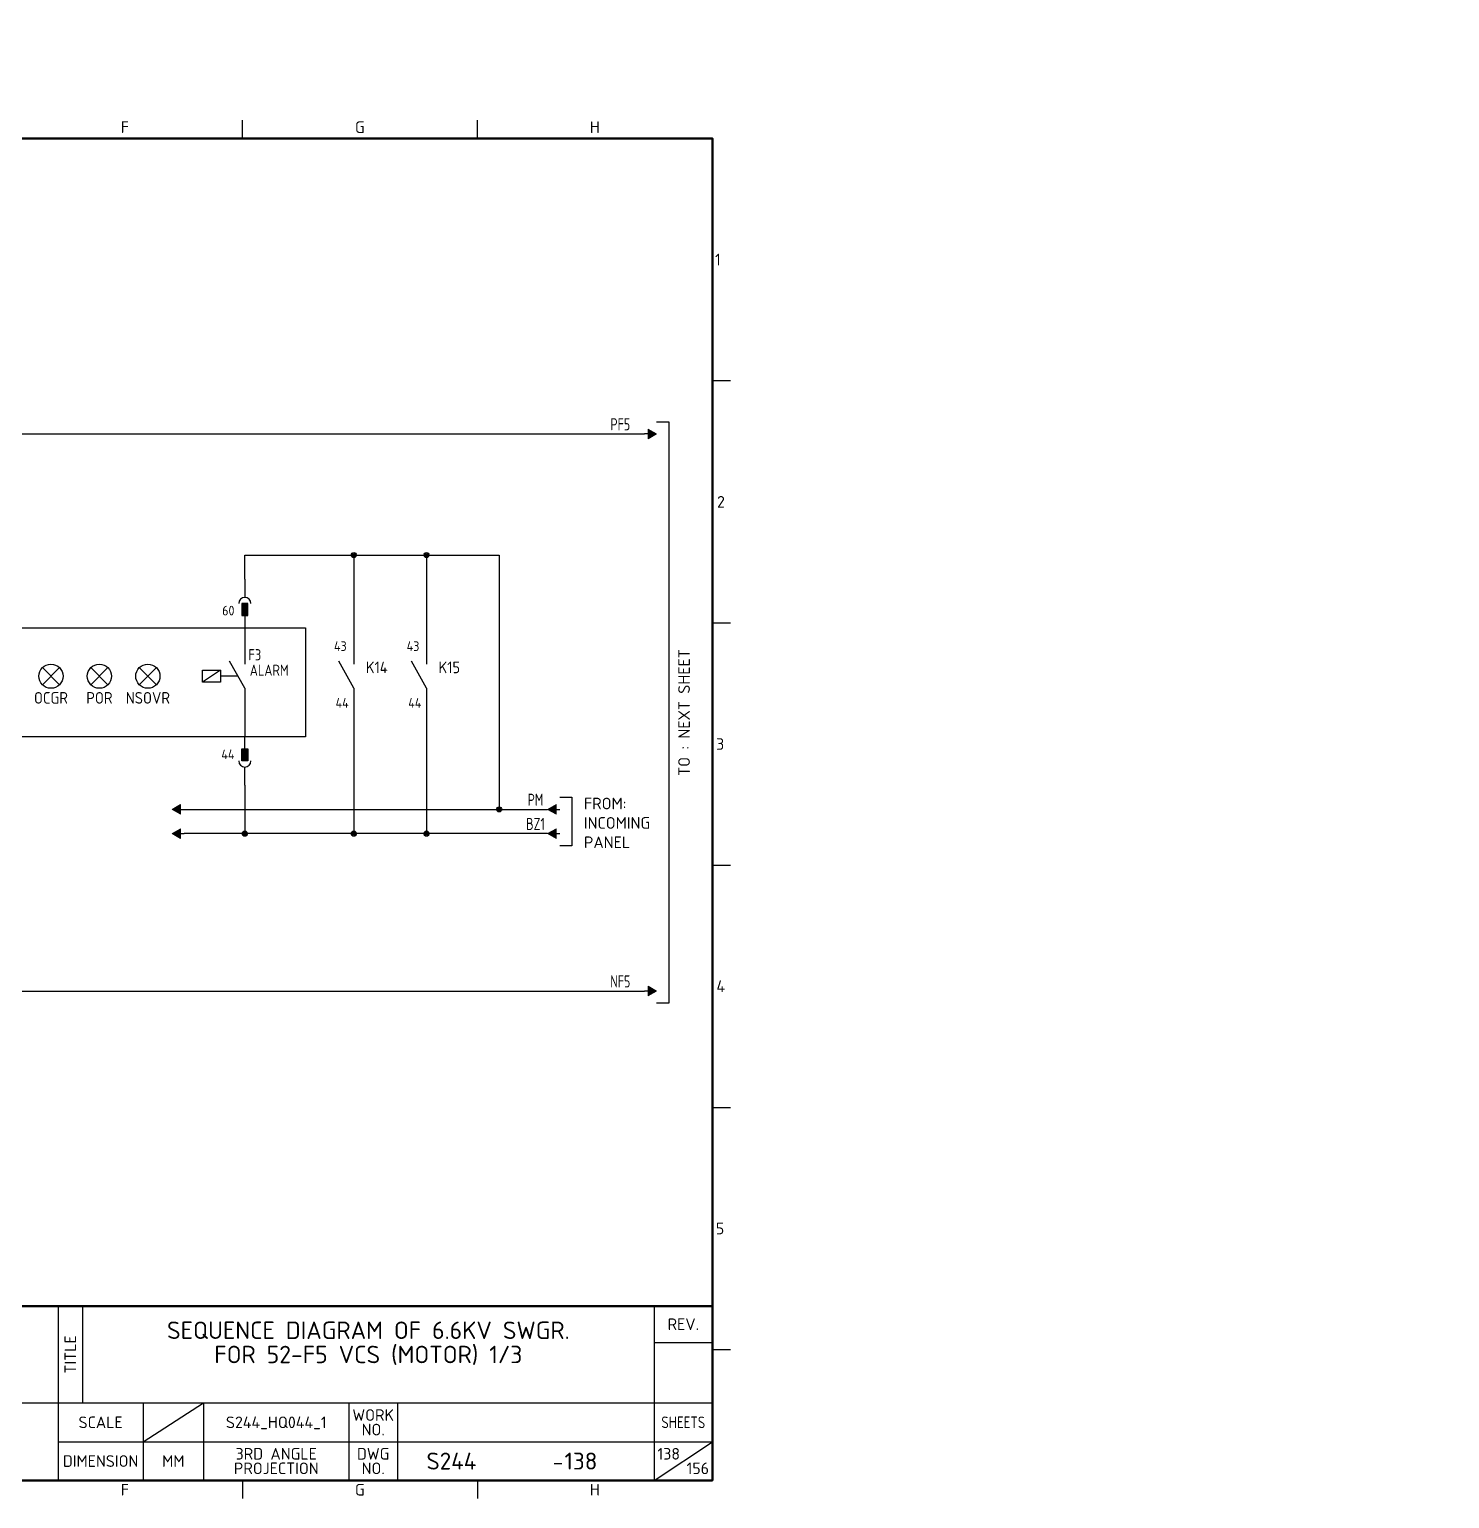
# Model space of a CAD drawing. Header units: millimetres. Extents: x 0 to 556, y 1 to 306.
# Drawn here: x 263.1 to 556.1, y 2.8 to 306 of the extents above; entities that cross this region are included whole.
import ezdxf
from ezdxf.enums import TextEntityAlignment as Align

# ---------------------------------------------------------------- set-up
doc = ezdxf.new("R2010")
doc.units = ezdxf.units.MM
for name, color, linetype in [('MISC', 7, 'Continuous'), ('Sheet Line', 3, 'Continuous'), ('Sheet Text', 2, 'Continuous'), ('SYMS', 7, 'Continuous'), ('TAGS', 7, 'Continuous'), ('TERMS', 7, 'Continuous'), ('WIRE_YELLOW', 2, 'Continuous'), ('WIREFIXED', 7, 'Continuous')]:
    doc.layers.add(name, color=color, linetype=linetype)
doc.layers.add('Sheet Out Line', color=2, linetype='Continuous', lineweight=50)
doc.styles.add('WD', font='ISOCP2.shx')
doc.styles.add('WD_IEC', font='ISOCP2.shx', dxfattribs={"width": 1.1, "height": 2.4, "bigfont": 'whgtxt.shx'})
pattern_1 = [(45, (123.85557, 95.69532), (-0.1122532, 0.1122532), [])]
pattern_2 = [(45, (333.85557, 293.19532), (-0.1122532, 0.1122532), [])]

# ---------------------------------------------------------------- blocks, each defined once
blk = doc.blocks.new('LSSA3')
at = {"lineweight": -3}
h = blk.add_hatch(dxfattribs=at)
h.set_pattern_fill('ANSI31', color=256, scale=0.05, style=0)
h.set_pattern_definition(pattern_2)
h.paths.add_polyline_path([(555.99, 306.01), (556.14, 306.01)], flags=17)
edge = h.paths.add_edge_path(flags=17)
edge.add_line((555.83, 306.01), (555.99, 306.01))
edge.add_line((555.83, 306.01), (555.99, 306.01))
h = blk.add_hatch()
h.set_pattern_fill('ANSI31', color=256, scale=0.05, style=0)
h.set_pattern_definition(pattern_1)
h.paths.add_polyline_path([(345.99, 108.51), (346.14, 108.51)], flags=17)
edge = h.paths.add_edge_path(flags=17)
edge.add_line((345.83, 108.51), (345.99, 108.51))
edge.add_line((345.83, 108.51), (345.99, 108.51))
blk.add_line((371.37, 9.97), (372.92, 9.97))
at = {"layer": 'Sheet Line'}
for p, q in [((307, 283.5), (307, 287.25)), ((355.5, 283.5), (355.5, 287.25)), ((404, 233.5), (407.75, 233.5)), ((404, 183.5), (407.75, 183.5)), ((404, 133.5), (407.75, 133.5)), ((404, 83.5), (407.75, 83.5)), ((269, 42.5), (269, 6.5)), ((274, 42.5), (274, 22.5)), ((392, 42.5), (392, 6.5)), ((392, 35), (404, 35)), ((404, 33.5), (407.75, 33.5)), ((164, 22.5), (404, 22.5)), ((286.5, 22.5), (286.5, 6.5)), ((286.5, 14.5), (299, 22.5)), ((299, 22.5), (299, 6.5)), ((329, 22.5), (329, 6.5)), ((339, 22.5), (339, 6.5)), ((269, 14.5), (404, 14.5)), ((392, 6.5), (404, 14.5)), ((307, 6.5), (307, 2.75)), ((355.5, 6.5), (355.5, 2.75))]:
    blk.add_line(p, q, dxfattribs=at)
at = {"layer": 'Sheet Out Line'}
blk.add_line((16, 42.5), (404, 42.5), dxfattribs=at)
blk.add_lwpolyline([(16, 6.5), (404, 6.5), (404, 283.5), (16, 283.5)], close=True, dxfattribs=at)
at = {"style": 'WD_IEC', "width": 1.1}
for tag, height, p in [('DESC4', 2.4, (57.5, 39.5)), ('CUSTOMERS31', 3.8, (219, 38)), ('CUSTOMERS21', 3.8, (219, 35.25)), ('TITLE1', 3.6, (333, 37.5)), ('DESC3', 2.4, (57.5, 33.5)), ('CUSTOMERS32', 3.8, (219, 32.5)), ('TITLE2', 3.6, (333, 32.5)), ('CUSTOMERS22', 3.8, (219, 29.75)), ('RN', 3.5, (398, 28.75)), ('DESC2', 2.4, (57.5, 27.5)), ('CUSTOMERS33', 3.8, (219, 27)), ('TITLE3', 3.6, (333, 27.5)), ('DESC1', 2.4, (57.5, 21.5)), ('FILE', 2.4, (314, 18.5)), ('WORKNO', 3.5, (365.5, 18.5)), ('DESC0', 2.4, (57.5, 15.5)), ('SHN', 2.4, (395, 12)), ('TSH', 2.4, (401, 9))]:
    blk.add_attdef(tag, text='', height=height, dxfattribs=at).set_placement(p, align=Align.MIDDLE_CENTER)
at = {"style": 'WD_IEC'}
for tag, p in [('DATE4', (96.5, 39.5)), ('DRWN4', (111.5, 39.5)), ('DSGN4', (126.5, 39.5)), ('CHKD4', (141.5, 39.5)), ('APPD4', (156.5, 39.5)), ('DATE3', (96.5, 33.5)), ('DRWN3', (111.5, 33.5)), ('DSGN3', (126.5, 33.5)), ('CHKD3', (141.5, 33.5)), ('APPD3', (156.5, 33.5)), ('DATE2', (96.5, 27.5)), ('DRWN2', (111.5, 27.5)), ('DSGN2', (126.5, 27.5)), ('CHKD2', (141.5, 27.5)), ('APPD2', (156.5, 27.5)), ('DATE1', (96.5, 21.5)), ('DRWN1', (111.5, 21.5)), ('DSGN1', (126.5, 21.5)), ('CHKD1', (141.5, 21.5)), ('APPD1', (156.5, 21.5)), ('DATE0', (96.5, 15.5)), ('DRWN0', (111.5, 15.5)), ('DSGN0', (126.5, 15.5)), ('CHKD0', (141.5, 15.5)), ('APPD0', (156.5, 15.5))]:
    blk.add_attdef(tag, text='', height=2.4, dxfattribs=at).set_placement(p, align=Align.MIDDLE_CENTER)
at = {"style": 'WD_IEC', "width": 1.1}
for tag, p in [('DWG1ST', (345, 10.5)), ('DWGNO', (373.49, 10.5))]:
    blk.add_attdef(tag, text='', height=3.5, dxfattribs=at).set_placement(p, align=Align.MIDDLE_LEFT)
at = {"style": 'WD_IEC', "width": 1.1, "flags": 9}
blk.add_attdef('WD_TB', (0, 0), '', height=2.4, dxfattribs=at)
at = {"layer": 'Sheet Text', "style": 'WD_IEC', "width": 1.1}
for s, p in [('F', (282.75, 284.62)), ('G', (331.25, 284.62)), ('H', (379.75, 284.62)), ('F', (282.75, 3.38)), ('G', (331.25, 3.38)), ('H', (379.75, 3.38))]:
    blk.add_text(s, height=2.4, dxfattribs=at).set_placement(p, align=Align.CENTER)
for s, p in [('1', (405.73, 258.5)), ('2', (406.58, 208.5)), ('3', (406.45, 158.5)), ('4', (406.62, 108.5)), ('5', (406.45, 58.5))]:
    blk.add_text(s, height=2.4, dxfattribs=at).set_placement(p, align=Align.MIDDLE_RIGHT)
at = {"layer": 'Sheet Text', "style": 'WD_IEC'}
for s, width, p in [('REV.', 1.1, (398, 38.75)), ('SCALE', 1.1, (277.75, 18.5)), ('WORK', 1.1, (334, 20)), ('NO.', 1.1, (334, 17)), ('SHEETS', 0.9, (398, 18.5)), ('3RD ANGLE', 1.1, (314, 12)), ('DWG', 1.1, (334, 12)), ('DIMENSION', 1.1, (277.75, 10.5)), ('MM', 1.1, (292.75, 10.5)), ('PROJECTION', 1.1, (314, 9)), ('NO.', 1.1, (334, 9))]:
    blk.add_text(s, height=2.4, dxfattribs=dict(at, width=width)).set_placement(p, align=Align.MIDDLE_CENTER)
at = {"layer": 'Sheet Text', "style": 'WD_IEC', "width": 1.1}
blk.add_text('TITLE', height=2.4, rotation=90, dxfattribs=at).set_placement((271.5, 32.5), align=Align.MIDDLE_CENTER)
blk = doc.blocks.new('WD_WNH')
at = {"linetype": 'Continuous', "style": 'WD_IEC', "width": 0.8}
blk.add_attdef('WIRENO', text='', height=2.5, dxfattribs=at).set_placement((0, 0.75), align=Align.CENTER)
at = {"style": 'WD_IEC', "flags": 1}
for tag, p in [('W08USER', (0, 0.375)), ('W04USER', (0, 0.875)), ('W05USER', (0, 0.75)), ('W09USER', (0, 0.25)), ('W03USER', (0, 1)), ('W06USER', (0, 0.625)), ('W07USER', (0, 0.5)), ('W02USER', (0, 1.125)), ('W01USER', (0, 1.25)), ('W10USER', (0, 0.125))]:
    blk.add_attdef(tag, text='', height=0.08, dxfattribs=at).set_placement(p, align=Align.CENTER)
blk = doc.blocks.new('HONF1N')
blk.add_hatch(color=256).paths.add_polyline_path([(0.768, 1), (0.768, -1), (2.5, 0)])
at = {"lineweight": 0, "flags": 128}
for points in [[(0.768, 1), (2.5, 0)], [(0.768, 1), (0.768, -1), (2.5, 0)]]:
    blk.add_lwpolyline(points, dxfattribs=at)
at = {"flags": 128}
blk.add_lwpolyline([(0.768, 0), (0, 0)], dxfattribs=at)
at = {"style": 'WD', "flags": 1}
for tag, p in [('X2TERM01', (0.768, 0)), ('X8TERM02', (2.5, 0))]:
    blk.add_attdef(tag, p, '', height=0.08, rotation=90, dxfattribs=at)
blk = doc.blocks.new('VPA1_SPARE')
for p, q in [((-1.77, -1.77), (1.77, 1.77)), ((1.77, -1.77), (-1.77, 1.77))]:
    blk.add_line(p, q)
blk.add_circle((0, 0), 2.5)
at = {"style": 'WD'}
for tag, p in [('TEXT1', (0, -3.27)), ('TEXT2', (0, -6.47))]:
    blk.add_attdef(tag, text='', height=2.4, dxfattribs=at).set_placement(p, align=Align.TOP_CENTER)
blk = doc.blocks.new('VH621_DO_NO_DQ1')
for p, q in [((0, 0), (0, -3.75)), ((-0.62, -7.5), (0.62, -7.5)), ((0, -7.5), (0, -10)), ((0, -10), (0, -17.5)), ((0, -22.5), (-3.12, -16.88)), ((-5, -18.75), (-8.75, -21.25)), ((-1.39, -20), (-5, -20)), ((0, -22.5), (0, -27.5)), ((0, -27.5), (0, -32.5)), ((0, -35), (0, -32.5)), ((-0.62, -35), (0.62, -35)), ((0, -42.5), (0, -38.75))]:
    blk.add_line(p, q)
for points in [[(0.62, -5), (-0.62, -5), (-0.62, -7.5), (0.62, -7.5)], [(-8.75, -18.75), (-5, -18.75), (-5, -21.25), (-8.75, -21.25)], [(0.62, -37.5), (-0.62, -37.5), (-0.62, -35), (0.62, -35)]]:
    blk.add_lwpolyline(points, close=True)
for centre, start, end in [((0, -5), 0, 180), ((0, -37.5), 180, 0)]:
    blk.add_arc(centre, 1.25, start, end)
for points in [[(0.62, -7.5), (0.62, -5), (-0.62, -7.5), (-0.62, -5)], [(0.62, -35), (0.62, -37.5), (-0.62, -35), (-0.62, -37.5)]]:
    blk.add_solid(points)
at = {"style": 'WD', "flags": 1}
for tag, p in [('X2TERM01', (0, 0)), ('X8TERM02', (0, -42.5))]:
    blk.add_attdef(tag, p, '', height=0.08, dxfattribs=at)
at = {"style": 'WD_IEC'}
for tag, p in [('TERM01', (-2.13, -7.46)), ('TERM02', (-2.13, -37.13))]:
    blk.add_attdef(tag, text='', height=2, dxfattribs=at).set_placement(p, align=Align.RIGHT)
at = {"style": 'WD_IEC', "width": 0.9}
for tag, p in [('TAG2', (0.75, -16.72)), ('TEXT1', (1.03, -19.91)), ('TEXT2', (1.03, -23.11)), ('TEXT3', (1.03, -26.31))]:
    blk.add_attdef(tag, p, '', height=2.3, dxfattribs=at)
at = {"style": 'WD', "flags": 1}
for tag, p in [('INST', (-1.87, -24.25)), ('XREF', (-2.16, -27.23)), ('LOC', (-2.18, -25.71)), ('CONTACT', (-2.18, -30.16)), ('FAMILY', (-2.18, -28.78))]:
    blk.add_attdef(tag, text='', height=1, dxfattribs=at).set_placement(p, align=Align.RIGHT)
blk = doc.blocks.new('VB421_AUXCONTACT1')
for p, q in [((0, 7.5), (0, 2.5)), ((0, -2.5), (-3.12, 3.12)), ((0, -2.5), (0, -7.5))]:
    blk.add_line(p, q)
at = {"linetype": 'Continuous', "style": 'WD_IEC'}
for tag, p in [('TERM01', (-1.47, 5.21)), ('TERM02', (-1.06, -6.5))]:
    blk.add_attdef(tag, text='', height=2, dxfattribs=at).set_placement(p, align=Align.RIGHT)
at = {"style": 'WD_IEC', "flags": 1}
for tag, p, height in [('X2TERM01', (0, 7.5), 0.34), ('X4LINK', (-2.75, 0), 0.32), ('X1LINK', (0, 0), 0.34), ('X8TERM02', (0, -7.5), 0.34)]:
    blk.add_attdef(tag, p, '', height=height, dxfattribs=at)
at = {"style": 'WD_IEC'}
for tag, p in [('TAG2', (2.5, 0.62)), ('TEXT1', (2.5, -2.89)), ('TEXT2', (2.5, -6.09))]:
    blk.add_attdef(tag, p, '', height=2.4, dxfattribs=at)
for tag, p in [('INST', (-2.43, -9.12)), ('LOC', (-2.58, -10.73))]:
    blk.add_attdef(tag, text='', height=1, dxfattribs=at).set_placement(p, align=Align.RIGHT)
at = {"style": 'WD_IEC', "flags": 1}
for tag, p in [('XREF', (-2.58, -12.19)), ('CONTACT', (-2.6, -15.24)), ('FAMILY', (-2.53, -13.64))]:
    blk.add_attdef(tag, text='', height=1, dxfattribs=at).set_placement(p, align=Align.RIGHT)
blk = doc.blocks.new('WDDOT')
for radius in [0.529, 0.33, 0.164]:
    blk.add_circle((0, 0), radius)
blk = doc.blocks.new('VONF1N')
blk.add_hatch(color=256).paths.add_polyline_path([(1, -0.768), (-1, -0.768), (0, -2.5)])
at = {"flags": 128}
blk.add_lwpolyline([(0, -0.768), (0, 0)], dxfattribs=at)
at = {"lineweight": 0, "flags": 128}
for points in [[(1, -0.768), (-1, -0.768), (0, -2.5)], [(1, -0.768), (0, -2.5)]]:
    blk.add_lwpolyline(points, dxfattribs=at)
at = {"style": 'WD', "flags": 1}
for tag, p in [('X2TERM01', (0, -0.768)), ('X8TERM02', (0, -2.5))]:
    blk.add_attdef(tag, p, '', height=0.08, dxfattribs=at)

msp = doc.modelspace()

# ---------------------------------------------------------------- hatches: boundary and pattern name
at = {"lineweight": -3}
h = msp.add_hatch(dxfattribs=at)
h.set_pattern_fill('ANSI31', color=256, scale=0.05, style=0)
h.set_pattern_definition(pattern_2)
h.paths.add_polyline_path([(555.99, 306.01), (556.14, 306.01)], flags=17)
edge = h.paths.add_edge_path(flags=17)
edge.add_line((555.83, 306.01), (555.99, 306.01))
edge.add_line((555.83, 306.01), (555.99, 306.01))
h = msp.add_hatch()
h.set_pattern_fill('ANSI31', color=256, scale=0.05, style=0)
h.set_pattern_definition(pattern_1)
h.paths.add_polyline_path([(345.99, 108.51), (346.14, 108.51)], flags=17)
edge = h.paths.add_edge_path(flags=17)
edge.add_line((345.83, 108.51), (345.99, 108.51))
edge.add_line((345.83, 108.51), (345.99, 108.51))

# ---------------------------------------------------------------- linework, layer by layer
at = {"linetype": 'Continuous'}
for p, q in [((392.5, 225), (395, 225)), ((395, 225), (395, 105)), ((372.5, 147.5), (375, 147.5)), ((375, 147.5), (375, 137.5)), ((375, 137.5), (372.5, 137.5)), ((395, 105), (392.5, 105))]:
    msp.add_line(p, q, dxfattribs=at)
at = {"color": 1, "linetype": 'Continuous'}
msp.add_lwpolyline([(137.5, 182.5), (320, 182.5), (320, 160), (137.5, 160)], close=True, dxfattribs=at)
at = {"layer": 'WIRE_YELLOW', "linetype": 'Continuous'}
for p, q in [((52.5, 222.5), (390, 222.5)), ((307.5, 192.5), (307.5, 197.5)), ((307.5, 197.5), (345, 197.5)), ((330, 197.5), (330, 180)), ((345, 197.5), (345, 180)), ((345, 197.5), (360, 197.5)), ((360, 197.5), (360, 145)), ((330, 165), (330, 140)), ((345, 165), (345, 140)), ((307.5, 150), (307.5, 140)), ((295, 145), (370, 145)), ((370, 140), (295, 140)), ((52.5, 107.5), (390, 107.5))]:
    msp.add_line(p, q, dxfattribs=at)

# ---------------------------------------------------------------- block references
at = {"linetype": 'Continuous'}
ref = msp.add_blockref('LSSA3', (0, 0), dxfattribs=at)
ref.add_attrib('FILE', 'S244_HQ044_1', dxfattribs={"layer": 'MISC', "height": 2.4, "style": 'WD_IEC', "width": 1.1}).set_placement((314, 18.5), align=Align.MIDDLE_CENTER)
ref.add_attrib('DWG1ST', 'S244', dxfattribs={"layer": 'MISC', "height": 3.5, "style": 'WD_IEC', "width": 1.1}).set_placement((345, 10.5), align=Align.MIDDLE_LEFT)
ref.add_attrib('DWGNO', '138', dxfattribs={"layer": 'MISC', "height": 3.5, "style": 'WD_IEC', "width": 1.1}).set_placement((373.49, 10.5), align=Align.MIDDLE_LEFT)
ref.add_attrib('TITLE1', 'SEQUENCE DIAGRAM OF 6.6KV SWGR.', dxfattribs={"layer": 'MISC', "height": 3.6, "style": 'WD_IEC', "width": 1.1}).set_placement((333, 37.5), align=Align.MIDDLE_CENTER)
ref.add_attrib('SHN', '138', dxfattribs={"layer": 'MISC', "height": 2.4, "style": 'WD_IEC', "width": 1.1}).set_placement((395, 12), align=Align.MIDDLE_CENTER)
ref.add_attrib('TSH', '156', dxfattribs={"layer": 'MISC', "height": 2.4, "style": 'WD_IEC', "width": 1.1}).set_placement((401, 9), align=Align.MIDDLE_CENTER)
ref.add_attrib('TITLE2', 'FOR 52-F5 VCS (MOTOR) 1/3', dxfattribs={"layer": 'MISC', "height": 3.6, "style": 'WD_IEC', "width": 1.1}).set_placement((333, 32.5), align=Align.MIDDLE_CENTER)
at = {"layer": 'SYMS', "linetype": 'Continuous'}
for name, p in [('HONF1N', (390, 222.5)), ('WDDOT', (330, 197.5)), ('WDDOT', (345, 197.5)), ('WDDOT', (360, 145)), ('WDDOT', (307.5, 140)), ('WDDOT', (330, 140)), ('WDDOT', (345, 140)), ('HONF1N', (390, 107.5))]:
    msp.add_blockref(name, p, dxfattribs=at)
ref = msp.add_blockref('VH621_DO_NO_DQ1', (307.5, 192.5), dxfattribs=at)
ref.add_attrib('TERM02', '44', dxfattribs={"layer": 'TERMS', "height": 2, "style": 'WD_IEC'}).set_placement((305.37, 155.37), align=Align.RIGHT)
ref.add_attrib('TERM01', '60', dxfattribs={"layer": 'TERMS', "height": 2, "style": 'WD_IEC'}).set_placement((305.37, 185.04), align=Align.RIGHT)
ref.add_attrib('TEXT1', 'ALARM', (308.53, 172.59), dxfattribs={"layer": 'MISC', "height": 2.3, "style": 'WD_IEC', "width": 0.9})
ref.add_attrib('TAG2', 'F3', (308.25, 175.78), dxfattribs={"layer": 'TAGS', "height": 2.3, "style": 'WD_IEC', "width": 0.9})
ref = msp.add_blockref('VB421_AUXCONTACT1', (330, 172.5), dxfattribs=at)
ref.add_attrib('TERM02', '44', dxfattribs={"layer": 'TERMS', "linetype": 'Continuous', "height": 2, "style": 'WD_IEC'}).set_placement((328.94, 166), align=Align.RIGHT)
ref.add_attrib('TERM01', '43', dxfattribs={"layer": 'TERMS', "linetype": 'Continuous', "height": 2, "style": 'WD_IEC'}).set_placement((328.53, 177.71), align=Align.RIGHT)
ref.add_attrib('TAG2', 'K14', (332.5, 173.12), dxfattribs={"layer": 'TAGS', "height": 2.4, "style": 'WD_IEC'})
ref = msp.add_blockref('VB421_AUXCONTACT1', (345, 172.5), dxfattribs=at)
ref.add_attrib('TERM02', '44', dxfattribs={"layer": 'TERMS', "linetype": 'Continuous', "height": 2, "style": 'WD_IEC'}).set_placement((343.94, 166), align=Align.RIGHT)
ref.add_attrib('TERM01', '43', dxfattribs={"layer": 'TERMS', "linetype": 'Continuous', "height": 2, "style": 'WD_IEC'}).set_placement((343.53, 177.71), align=Align.RIGHT)
ref.add_attrib('TAG2', 'K15', (347.5, 173.12), dxfattribs={"layer": 'TAGS', "height": 2.4, "style": 'WD_IEC'})
ref = msp.add_blockref('VPA1_SPARE', (267.5, 172.5), dxfattribs=at)
ref.add_attrib('TEXT1', 'OCGR', dxfattribs={"layer": 'MISC', "height": 2.4, "style": 'WD'}).set_placement((267.5, 169.23), align=Align.TOP_CENTER)
ref = msp.add_blockref('VPA1_SPARE', (277.5, 172.5), dxfattribs=at)
ref.add_attrib('TEXT1', 'POR', dxfattribs={"layer": 'MISC', "height": 2.4, "style": 'WD'}).set_placement((277.5, 169.23), align=Align.TOP_CENTER)
ref = msp.add_blockref('VPA1_SPARE', (287.5, 172.5), dxfattribs=at)
ref.add_attrib('TEXT1', 'NSOVR', dxfattribs={"layer": 'MISC', "height": 2.4, "style": 'WD'}).set_placement((287.5, 169.23), align=Align.TOP_CENTER)
at = {"layer": 'SYMS', "linetype": 'Continuous', "xscale": -1}
for p in [(295, 145), (295, 140)]:
    msp.add_blockref('HONF1N', p, dxfattribs=at)
at = {"layer": 'SYMS', "linetype": 'Continuous', "rotation": 270}
for p in [(372.5, 145), (372.5, 140)]:
    msp.add_blockref('VONF1N', p, dxfattribs=at)
at = {"layer": 'WIREFIXED', "linetype": 'Continuous'}
ref = msp.add_blockref('WD_WNH', (385, 222.5), dxfattribs=at)
ref.add_attrib('WIRENOF', 'PF5', dxfattribs={"linetype": 'Continuous', "height": 2.5, "style": 'WD_IEC', "width": 0.8}).set_placement((385, 223.25), align=Align.CENTER)
ref = msp.add_blockref('WD_WNH', (367.5, 145), dxfattribs=at)
ref.add_attrib('WIRENOF', 'PM', dxfattribs={"linetype": 'Continuous', "height": 2.5, "style": 'WD_IEC', "width": 0.8}).set_placement((367.5, 145.75), align=Align.CENTER)
ref = msp.add_blockref('WD_WNH', (367.5, 140), dxfattribs=at)
ref.add_attrib('WIRENOF', 'BZ1', dxfattribs={"linetype": 'Continuous', "height": 2.5, "style": 'WD_IEC', "width": 0.8}).set_placement((367.5, 140.75), align=Align.CENTER)
ref = msp.add_blockref('WD_WNH', (385, 107.5), dxfattribs=at)
ref.add_attrib('WIRENOF', 'NF5', dxfattribs={"linetype": 'Continuous', "height": 2.5, "style": 'WD_IEC', "width": 0.8}).set_placement((385, 108.25), align=Align.CENTER)

# ---------------------------------------------------------------- texts
at = {"linetype": 'Continuous', "insert": (396.96, 165), "char_height": 2.4, "width": 67.5, "attachment_point": 2, "rotation": 90, "style": 'WD_IEC'}
msp.add_mtext('TO : NEXT SHEET', dxfattribs=at)
at = {"layer": 'WIRE_YELLOW', "linetype": 'Continuous', "insert": (377.49, 147.42), "char_height": 2.4, "width": 13.3237, "attachment_point": 1, "style": 'WD_IEC'}
msp.add_mtext('{\\C7;FROM:\\PINCOMING\\PPANEL}', dxfattribs=at)

doc.saveas('drawing.dxf')
